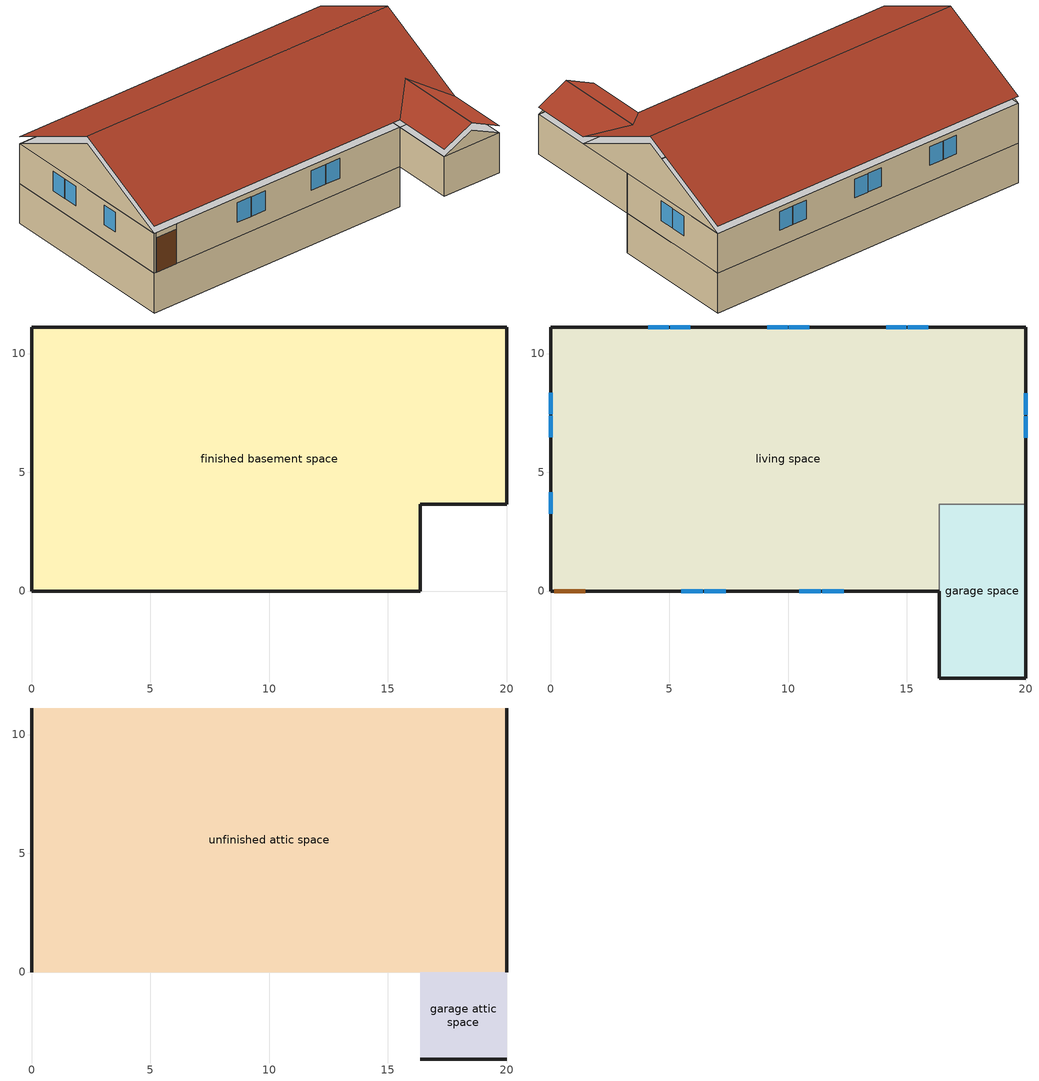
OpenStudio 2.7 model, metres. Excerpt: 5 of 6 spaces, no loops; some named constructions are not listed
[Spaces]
finished basement space
 floor foundation (FloorFndGrndFinB): 0,0 0,11.12 20.01,11.12 20.01,3.66 16.35,3.66 16.35,0 z-2.44
 wall foundation (WallFndGrndFinB): 0,11.12 0,0 16.35,0 16.35,3.66 20.01,3.66 20.01,11.12 0,11.12 z-2.44:0
garage space
 floor foundation (FloorFndGrndUnfinSlab): 16.35,-3.66 16.35,3.66 20.01,3.66 20.01,-3.66 z0
 wall outside (WallExtUninsUnfin): 16.35,0 16.35,-3.66 20.01,-3.66 20.01,3.66 z0:2.44
 wall to living space (WallIntFinInsUnfin Reversed): 20.01,3.66 16.35,3.66 16.35,0 z0:2.44
living space
 floor to finished basement space (FloorFinUninsFin): 0,0 0,11.12 20.01,11.12 20.01,3.66 16.35,3.66 16.35,0 z0
 wall outside (WallExtInsFin): 20.01,3.66 20.01,11.12 0,11.12 0,0 0.13,0 1.48,0 16.35,0 z0:2.44
 window (WindowConstruction): 5.5,0 6.41,0 / 6.47,0 7.38,0 / 10.46,0 11.36,0 / 11.43,0 12.33,0 z0.92:2.13; 15.89,11.12 15.04,11.12 / 14.98,11.12 14.12,11.12 / 10.89,11.12 10.03,11.12 / 9.97,11.12 9.12,11.12 / 5.89,11.12 5.03,11.12 / 4.97,11.12 4.12,11.12 z0.99:2.13; 0,8.34 0,7.44 / 0,7.38 0,6.48 / 0,4.16 0,3.25 / 20.01,6.45 20.01,7.36 / 20.01,7.42 20.01,8.32 z0.93:2.13
 door (Door): 0.15,0 1.46,0 z0:2.13
unfinished attic space
 floor to garage space (FloorUnfinUninsUnfin): 20.01,3.66 20.01,0 16.35,0 16.35,3.66 z2.44
 floor to living space (FloorFinInsUnfinAttic): 20.01,11.12 20.01,3.66 16.35,3.66 16.35,0 0,0 0,11.12 z2.44
 wall outside (WallExtUninsUnfin): 0,5.56,5.22 0,11.12,2.44 0,0,2.44; 20.01,5.56,5.22 20.01,0,2.44 20.01,11.12,2.44
 roof outside (RoofUnfinInsExt): 0,5.56,5.67 20.01,5.56,5.67 20.01,11.12,2.9 0,11.12,2.9; 0,5.56,5.67 0,0,2.9 16.35,0,2.9 18.18,1.83,3.81 20.01,0,2.9 20.01,5.56,5.67
garage attic space
 floor to garage space (FloorUnfinUninsUnfin): 16.35,-3.66 16.35,0 20.01,0 20.01,-3.66 z2.44
 wall outside (WallExtUninsUnfin): 16.35,-3.66,2.44 20.01,-3.66,2.44 18.18,-3.66,3.35
 roof outside (RoofUnfinInsExt): 16.35,0,2.9 16.35,-3.66,2.9 18.18,-3.66,3.81 18.18,1.83,3.81; 20.01,0,2.9 18.18,1.83,3.81 18.18,-3.66,3.81 20.01,-3.66,2.9
[Material] Roughness=Rough
Name | Thickness {m} | Conductivity {W/m-K} | Density {kg/m3} | Specific Heat {J/kg-K} | Thermal Absorptance | Solar Absorptance | Visible Absorptance
FloorUAAdditionalCeilingIns | 0.12827 | 0.0411113 | 16.02 | 1046.75
FloorUATrussandIns | 0.0889 | 0.0436674 | 50.7834 | 1165.1
Drywall 0.5 in. | 0.0127 | 0.160291 | 801 | 837.4 | 0.9 | 0.5 | 0.1
RoofSheathing | 0.01905 | 0.115458 | 512.64 | 1214.23
FloorFinStudAndAirFloor | 0.1397 | 0.557395 | 67.691 | 1210.98
Wood Floor | 0.015875 | 0.115458 | 544.68 | 1214.23
Floor Covering | 0.0127 | 0.0433444 | 54.468 | 1339.84 | 0.9 | 0.9
FloorFinStudAndAirFloor 1 | 0.1397 | 0.606274 | 67.691 | 1210.98
WallSheathing | 0.0127 | 0.115458 | 512.64 | 1214.23
WallICFInsFormOuter | 0.0508 | 0.0311319 | 68.5656 | 1214.23
WallICFConcrete 1 | 0.1016 | 1.07383 | 2111.31 | 844.354
[Construction]
FloorFinInsUnfinAttic Reversed: Drywall 0.5 in., FloorUATrussandIns, FloorUAAdditionalCeilingIns
FloorFinUninsFin Reversed: Floor Covering, Wood Floor, RoofSheathing, FloorFinStudAndAirFloor, Drywall 0.5 in.
FloorUnfinUninsUnfin Reversed: RoofSheathing, FloorFinStudAndAirFloor 1
WallIntFinInsUnfin: WallSheathing, WallICFInsFormOuter, WallICFConcrete 1, WallICFInsFormOuter
[Schedule:Ruleset]
Name | Default Day Schedule
res nv_1 temp schedule | Schedule Day 12
res nv_1 avail schedule | Schedule Day 13
res mv_1 range exhaust schedule | Schedule Day 14
res mv_1 bath exhaust schedule | Schedule Day 15
[Schedule:Day]
Schedule Day 12; Schedule Day 13; Schedule Day 14; Schedule Day 15: 24, 0, 0
res nv_1 temp schedule allday1; res nv_1 temp schedule allday2; res nv_1 temp schedule allday3; res nv_1 temp schedule allday4; res nv_1 temp schedule allday11; res nv_1 temp schedule allday12: 1, 0, 23.8889, 24, 0, 23.8889
res nv_1 temp schedule allday5; res nv_1 temp schedule allday6; res nv_1 temp schedule allday10: 24, 0, 22.2222
res nv_1 temp schedule allday7; res nv_1 temp schedule allday8; res nv_1 temp schedule allday9: 1, 0, 22.2222, 24, 0, 22.2222
res nv_1 availability schedule allday1 on; res nv_1 availability schedule allday1 on 1; res nv_1 availability schedule allday1 on 2; res nv_1 availability schedule allday1 on 3; res nv_1 availability schedule allday1 on 4; res nv_1 availability schedule allday1 on 5; res nv_1 availability schedule allday1 on 6; res nv_1 availability schedule allday1 on 7; res nv_1 availability schedule allday1 on 8; res nv_1 availability schedule allday1 on 9; res nv_1 availability schedule allday1 on 10; res nv_1 availability schedule allday1 on 11: 1, 0, 1, 2, 0, 1, 3, 0, 1, 4, 0, 1, 5, 0, 1, 6, 0, 1, 7, 0, 1, 8, 0, 1, 9, 0, 1, 10, 0, 1, 11, 0, 1, 12, 0, 1, 13, 0, 1, 14, 0, 1, 15, 0, 1, 16, 0, 1, 17, 0, 1, 18, 0, 1, 19, 0, 1, 20, 0, 1, 21, 0, 1, 22, 0, 1, 23, 0, 1, 24, 0, 1
res mv_1 range exhaust schedule allday1; res mv_1 range exhaust schedule allday2; res mv_1 range exhaust schedule allday3; res mv_1 range exhaust schedule allday4; res mv_1 range exhaust schedule allday5; res mv_1 range exhaust schedule allday6; res mv_1 range exhaust schedule allday7; res mv_1 range exhaust schedule allday8; res mv_1 range exhaust schedule allday9; res mv_1 range exhaust schedule allday10; res mv_1 range exhaust schedule allday11; res mv_1 range exhaust schedule allday12: 15, 0, 0, 16, 0, 1, 24, 0, 0
res mv_1 bath exhaust schedule allday1; res mv_1 bath exhaust schedule allday2; res mv_1 bath exhaust schedule allday3; res mv_1 bath exhaust schedule allday4; res mv_1 bath exhaust schedule allday5; res mv_1 bath exhaust schedule allday6; res mv_1 bath exhaust schedule allday7; res mv_1 bath exhaust schedule allday8; res mv_1 bath exhaust schedule allday9; res mv_1 bath exhaust schedule allday10; res mv_1 bath exhaust schedule allday11; res mv_1 bath exhaust schedule allday12: 4, 0, 0, 5, 0, 1, 24, 0, 0
[Schedule:Rule] Apply Monday=Yes; Apply Wednesday=Yes; Apply Friday=Yes; Date Specification Type=DateRange; Start Day=1
Name | Schedule Ruleset | Rule Order | Day Schedule | Apply Sunday | Apply Tuesday | Apply Thursday | Apply Saturday | Start Month | End Month | End Day
res nv_1 temp schedule allday ruleset1 | res nv_1 temp schedule | 11 | res nv_1 temp schedule allday1 | Yes | Yes | Yes | Yes | 1 | 1 | 31
res nv_1 temp schedule allday ruleset2 | res nv_1 temp schedule | 10 | res nv_1 temp schedule allday2 | Yes | Yes | Yes | Yes | 2 | 2 | 28
res nv_1 temp schedule allday ruleset3 | res nv_1 temp schedule | 9 | res nv_1 temp schedule allday3 | Yes | Yes | Yes | Yes | 3 | 3 | 31
res nv_1 temp schedule allday ruleset4 | res nv_1 temp schedule | 8 | res nv_1 temp schedule allday4 | Yes | Yes | Yes | Yes | 4 | 4 | 30
res nv_1 temp schedule allday ruleset5 | res nv_1 temp schedule | 7 | res nv_1 temp schedule allday5 | Yes | Yes | Yes | Yes | 5 | 5 | 31
res nv_1 temp schedule allday ruleset6 | res nv_1 temp schedule | 6 | res nv_1 temp schedule allday6 | Yes | Yes | Yes | Yes | 6 | 6 | 30
res nv_1 temp schedule allday ruleset7 | res nv_1 temp schedule | 5 | res nv_1 temp schedule allday7 | Yes | Yes | Yes | Yes | 7 | 7 | 31
res nv_1 temp schedule allday ruleset8 | res nv_1 temp schedule | 4 | res nv_1 temp schedule allday8 | Yes | Yes | Yes | Yes | 8 | 8 | 31
res nv_1 temp schedule allday ruleset9 | res nv_1 temp schedule | 3 | res nv_1 temp schedule allday9 | Yes | Yes | Yes | Yes | 9 | 9 | 30
res nv_1 temp schedule allday ruleset10 | res nv_1 temp schedule | 2 | res nv_1 temp schedule allday10 | Yes | Yes | Yes | Yes | 10 | 10 | 31
res nv_1 temp schedule allday ruleset11 | res nv_1 temp schedule | 1 | res nv_1 temp schedule allday11 | Yes | Yes | Yes | Yes | 11 | 11 | 30
res nv_1 temp schedule allday ruleset12 | res nv_1 temp schedule | 0 | res nv_1 temp schedule allday12 | Yes | Yes | Yes | Yes | 12 | 12 | 31
res nv_1 availability schedule allday ruleset1 on | res nv_1 avail schedule | 11 | res nv_1 availability schedule allday1 on |  |  |  |  | 1 | 1 | 31
res nv_1 availability schedule allday ruleset2 on | res nv_1 avail schedule | 10 | res nv_1 availability schedule allday1 on 1 |  |  |  |  | 2 | 2 | 28
res nv_1 availability schedule allday ruleset3 on | res nv_1 avail schedule | 9 | res nv_1 availability schedule allday1 on 2 |  |  |  |  | 3 | 3 | 31
res nv_1 availability schedule allday ruleset4 on | res nv_1 avail schedule | 8 | res nv_1 availability schedule allday1 on 3 |  |  |  |  | 4 | 4 | 30
res nv_1 availability schedule allday ruleset5 on | res nv_1 avail schedule | 7 | res nv_1 availability schedule allday1 on 4 |  |  |  |  | 5 | 5 | 31
res nv_1 availability schedule allday ruleset6 on | res nv_1 avail schedule | 6 | res nv_1 availability schedule allday1 on 5 |  |  |  |  | 6 | 6 | 30
res nv_1 availability schedule allday ruleset7 on | res nv_1 avail schedule | 5 | res nv_1 availability schedule allday1 on 6 |  |  |  |  | 7 | 7 | 31
res nv_1 availability schedule allday ruleset8 on | res nv_1 avail schedule | 4 | res nv_1 availability schedule allday1 on 7 |  |  |  |  | 8 | 8 | 31
res nv_1 availability schedule allday ruleset9 on | res nv_1 avail schedule | 3 | res nv_1 availability schedule allday1 on 8 |  |  |  |  | 9 | 9 | 30
res nv_1 availability schedule allday ruleset10 on | res nv_1 avail schedule | 2 | res nv_1 availability schedule allday1 on 9 |  |  |  |  | 10 | 10 | 31
res nv_1 availability schedule allday ruleset11 on | res nv_1 avail schedule | 1 | res nv_1 availability schedule allday1 on 10 |  |  |  |  | 11 | 11 | 30
res nv_1 availability schedule allday ruleset12 on | res nv_1 avail schedule | 0 | res nv_1 availability schedule allday1 on 11 |  |  |  |  | 12 | 12 | 31
res mv_1 range exhaust schedule allday ruleset1 | res mv_1 range exhaust schedule | 11 | res mv_1 range exhaust schedule allday1 | Yes | Yes | Yes | Yes | 1 | 1 | 31
res mv_1 range exhaust schedule allday ruleset2 | res mv_1 range exhaust schedule | 10 | res mv_1 range exhaust schedule allday2 | Yes | Yes | Yes | Yes | 2 | 2 | 28
res mv_1 range exhaust schedule allday ruleset3 | res mv_1 range exhaust schedule | 9 | res mv_1 range exhaust schedule allday3 | Yes | Yes | Yes | Yes | 3 | 3 | 31
res mv_1 range exhaust schedule allday ruleset4 | res mv_1 range exhaust schedule | 8 | res mv_1 range exhaust schedule allday4 | Yes | Yes | Yes | Yes | 4 | 4 | 30
res mv_1 range exhaust schedule allday ruleset5 | res mv_1 range exhaust schedule | 7 | res mv_1 range exhaust schedule allday5 | Yes | Yes | Yes | Yes | 5 | 5 | 31
res mv_1 range exhaust schedule allday ruleset6 | res mv_1 range exhaust schedule | 6 | res mv_1 range exhaust schedule allday6 | Yes | Yes | Yes | Yes | 6 | 6 | 30
res mv_1 range exhaust schedule allday ruleset7 | res mv_1 range exhaust schedule | 5 | res mv_1 range exhaust schedule allday7 | Yes | Yes | Yes | Yes | 7 | 7 | 31
res mv_1 range exhaust schedule allday ruleset8 | res mv_1 range exhaust schedule | 4 | res mv_1 range exhaust schedule allday8 | Yes | Yes | Yes | Yes | 8 | 8 | 31
res mv_1 range exhaust schedule allday ruleset9 | res mv_1 range exhaust schedule | 3 | res mv_1 range exhaust schedule allday9 | Yes | Yes | Yes | Yes | 9 | 9 | 30
res mv_1 range exhaust schedule allday ruleset10 | res mv_1 range exhaust schedule | 2 | res mv_1 range exhaust schedule allday10 | Yes | Yes | Yes | Yes | 10 | 10 | 31
res mv_1 range exhaust schedule allday ruleset11 | res mv_1 range exhaust schedule | 1 | res mv_1 range exhaust schedule allday11 | Yes | Yes | Yes | Yes | 11 | 11 | 30
res mv_1 range exhaust schedule allday ruleset12 | res mv_1 range exhaust schedule | 0 | res mv_1 range exhaust schedule allday12 | Yes | Yes | Yes | Yes | 12 | 12 | 31
res mv_1 bath exhaust schedule allday ruleset1 | res mv_1 bath exhaust schedule | 11 | res mv_1 bath exhaust schedule allday1 | Yes | Yes | Yes | Yes | 1 | 1 | 31
res mv_1 bath exhaust schedule allday ruleset2 | res mv_1 bath exhaust schedule | 10 | res mv_1 bath exhaust schedule allday2 | Yes | Yes | Yes | Yes | 2 | 2 | 28
res mv_1 bath exhaust schedule allday ruleset3 | res mv_1 bath exhaust schedule | 9 | res mv_1 bath exhaust schedule allday3 | Yes | Yes | Yes | Yes | 3 | 3 | 31
res mv_1 bath exhaust schedule allday ruleset4 | res mv_1 bath exhaust schedule | 8 | res mv_1 bath exhaust schedule allday4 | Yes | Yes | Yes | Yes | 4 | 4 | 30
res mv_1 bath exhaust schedule allday ruleset5 | res mv_1 bath exhaust schedule | 7 | res mv_1 bath exhaust schedule allday5 | Yes | Yes | Yes | Yes | 5 | 5 | 31
res mv_1 bath exhaust schedule allday ruleset6 | res mv_1 bath exhaust schedule | 6 | res mv_1 bath exhaust schedule allday6 | Yes | Yes | Yes | Yes | 6 | 6 | 30
res mv_1 bath exhaust schedule allday ruleset7 | res mv_1 bath exhaust schedule | 5 | res mv_1 bath exhaust schedule allday7 | Yes | Yes | Yes | Yes | 7 | 7 | 31
res mv_1 bath exhaust schedule allday ruleset8 | res mv_1 bath exhaust schedule | 4 | res mv_1 bath exhaust schedule allday8 | Yes | Yes | Yes | Yes | 8 | 8 | 31
res mv_1 bath exhaust schedule allday ruleset9 | res mv_1 bath exhaust schedule | 3 | res mv_1 bath exhaust schedule allday9 | Yes | Yes | Yes | Yes | 9 | 9 | 30
res mv_1 bath exhaust schedule allday ruleset10 | res mv_1 bath exhaust schedule | 2 | res mv_1 bath exhaust schedule allday10 | Yes | Yes | Yes | Yes | 10 | 10 | 31
res mv_1 bath exhaust schedule allday ruleset11 | res mv_1 bath exhaust schedule | 1 | res mv_1 bath exhaust schedule allday11 | Yes | Yes | Yes | Yes | 11 | 11 | 30
res mv_1 bath exhaust schedule allday ruleset12 | res mv_1 bath exhaust schedule | 0 | res mv_1 bath exhaust schedule allday12 | Yes | Yes | Yes | Yes | 12 | 12 | 31
[Curve:Biquadratic]
Name | Coefficient1 Constant | Coefficient2 x | Coefficient3 x**2 | Coefficient4 y | Coefficient5 y**2 | Coefficient6 x*y | Minimum Value of x | Maximum Value of x | Minimum Value of y | Maximum Value of y
Air Conditioner Variable Refrigerant Flow 1 VRFCoolCapFTHi | 0.686736 | 0.0207631 | 0.0005447 | -0.0016218 | -4.259e-07 | -0.0003392 | 15 | 24 | 16 | 43
Air Conditioner Variable Refrigerant Flow 1 VRFCoolEIRFTHi | -1.43951 | 0.161985 | -0.00349118 | 0.0269443 | 0.000134616 | -0.000671494 | 15 | 23.9 | 16.8 | 43.3
Air Conditioner Variable Refrigerant Flow 1 VRFHeatCapFTHi | 2.58599 | -0.0953227 | 0.000955329 | 0 | 0 | 0 | 21.1 | 27.2 | -9.44 | 15
Air Conditioner Variable Refrigerant Flow 1 VRFHeatEIRFTHi | 1.38857 | -0.0229771 | 0.000537274 | -0.0273937 | 0.000403043 | -5.9786e-05 | 21.1 | 27.2 | 0 | 1
Air Conditioner Variable Refrigerant Flow 1 CoolingLengthCorrectionFactor | 2.03882 | -0.00242606 | 3.5512e-06 | -1.68581 | 0.668703 | -4.5706e-05 | 7.62 | 182.88 | 0.8 | 1.5
[Curve:Cubic]
Name | Coefficient1 Constant | Coefficient2 x | Coefficient3 x**2 | Coefficient4 x**3 | Minimum Value of x | Maximum Value of x
Air Conditioner Variable Refrigerant Flow 1 VRFCoolCapFTBoundary | 25.73 | -0.0315004 | -0.014166 | 0 | 11 | 30
Air Conditioner Variable Refrigerant Flow 1 VRFCoolEIRFTBoundary | 25.7347 | -0.0315004 | -0.014166 | 0 | 15 | 24
Air Conditioner Variable Refrigerant Flow 1 CoolingEIRHiPLR; Air Conditioner Variable Refrigerant Flow 1 HeatingEIRHiPLR | 1 | 0 | 0 | 0 | 1 | 1.5
Air Conditioner Variable Refrigerant Flow 1 CoolingCombRatio | 0.576593 | 0.634941 | -0.307609 | 0.0960753 | 1 | 1.5
Air Conditioner Variable Refrigerant Flow 1 VRFHeatCapFTBoundary; Air Conditioner Variable Refrigerant Flow 1 VRFHeatEIRFTBoundary | 58.577 | -3.0255 | 0.0193 | 0 | 15 | 23.9
Air Conditioner Variable Refrigerant Flow 1 HeatingCombRatio | 0.76672 | 0.26173 | -0.015911 | -0.0125388 | 1 | 1.5
Fan On Off Efficiency Curve | 1 | 0 | 0 | 0 | 0 | 1
[Curve:Exponent]
Fan On Off Power Curve: Coefficient1 Constant=1; Coefficient2 Constant=0; Coefficient3 Constant=0; Minimum Value of x=0; Maximum Value of x=1
